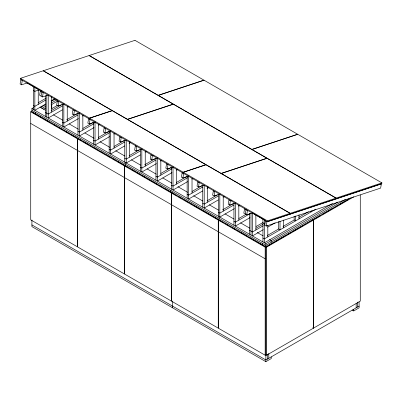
<?xml version="1.0" encoding="UTF-8"?>
<svg xmlns="http://www.w3.org/2000/svg" width="402" height="402" viewBox="0 0 402 402"><rect width="100%" height="100%" fill="white"/><g stroke="black" fill="none" stroke-linecap="round" stroke-linejoin="round"><path stroke-width="0.6" d="M20.547 78.3L20.401 79.174L89.37 118.997L89.515 118.118L112.163 110.605L43.195 70.782L20.547 78.3L89.515 118.118M21.562 84.812L22.271 80.551L20.809 79.707L20.1 83.968L21.562 84.812L26.924 83.033M41.496 90.596L40.306 90.993L39.597 95.254L42.522 96.942L47.883 95.163M41.059 96.098L41.768 91.837M42.522 96.942L43.23 92.681L40.306 90.993M58.114 105.947L58.828 101.686L57.365 100.842L56.652 105.103L58.114 105.947L64.074 103.972M74.425 110.691L72.963 109.846L72.249 114.108L73.712 114.952L74.425 110.691L75.616 110.294M89.636 118.188L89.49 119.067L183.076 173.096L183.222 172.222L205.869 164.704L112.284 110.676L89.636 118.188L183.222 172.222M89.309 123.957L90.018 119.695L88.556 118.851L87.847 123.112L89.309 123.957L95.269 121.982M104.907 132.962L105.615 128.7L104.153 127.856L103.445 132.117L104.907 132.962L110.867 130.987M120.505 141.966L121.213 137.705L119.751 136.861L119.042 141.122L120.505 141.966L125.866 140.187M136.102 150.976L136.811 146.71L135.348 145.866L134.64 150.132L136.102 150.976L142.062 148.996M152.408 155.715L150.946 154.87L150.237 159.137L151.7 159.981L152.408 155.715L153.599 155.318M167.297 168.986L168.006 164.719L166.544 163.875L165.835 168.142L167.297 168.986L173.257 167.006M183.342 172.292L183.196 173.167L267.33 221.738L289.978 214.226L290.123 213.346L205.99 164.775L183.342 172.292L267.476 220.864L290.123 213.346M182.895 177.991L183.603 173.724L182.141 172.88L181.433 177.146L182.895 177.991L188.855 176.011M198.493 186.995L199.201 182.729L197.739 181.885L197.03 186.151L198.493 186.995L203.854 185.211M214.09 196L214.799 191.734L213.336 190.89L212.628 195.156L214.09 196L220.05 194.02M230.396 200.739L228.934 199.894L228.225 204.161L229.688 205.005L230.396 200.739L231.587 200.347M245.28 214.01L245.994 209.743M246.743 214.854L247.456 210.588L244.532 208.899L243.818 213.166L246.743 214.854L252.702 212.874M266.219 226.065L266.928 221.803L381.352 183.825L380.644 188.086L266.219 226.065L264.757 225.22L265.466 220.959L266.928 221.803M267.33 221.738L267.476 220.864M290.244 213.306L290.098 214.186L335.866 198.995L336.012 198.116L267.044 158.298L221.276 173.488L290.244 213.306L336.012 198.116M336.132 198.075L335.987 198.955L381.754 183.764L381.9 182.885L297.766 134.313L251.999 149.504L336.132 198.075L381.9 182.885M38.255 102.676L45.843 98.289M45.677 100.073L34.838 106.334L33.376 105.49M31.914 111.962L31.914 108.585L33.522 107.656M30.723 111.806L77.516 138.821L77.516 246.878L30.723 219.864L30.723 111.806L31.426 111.399M45.657 104.028L34.838 110.274L34.838 87.304M51.064 100.907L54.853 98.721M40.687 107.46L45.557 104.646M51.511 101.209L55.3 99.023M41.768 108.525L45.602 106.309M51.009 103.188L56.963 99.751M43.436 109.249L45.602 107.997M51.009 104.877L57.501 101.128M51.28 108.942L57.787 105.183M51.114 110.726L61.416 104.776M62.335 105.937L48.24 114.073L45.315 112.384M62.305 109.892L48.24 118.012L48.24 95.043M67.174 107.083L68.255 106.46M66.712 119.731L77.556 113.47M77.933 114.942L63.838 123.077L62.375 122.233M78.445 118.585L63.838 127.017L63.838 104.048M82.772 116.088L83.852 115.464M82.852 128.424L93.153 122.474M94.073 123.63L79.435 132.082L77.973 131.238M94.038 127.59L79.435 136.022L79.435 113.052M98.369 125.092L99.45 124.469M77.516 138.821L78.214 138.414L31.21 111.279M77.636 138.891L78.34 138.484L125.128 165.498L124.429 165.905L77.636 138.891L77.636 246.949L124.429 273.968L124.429 165.905M98.45 137.429L109.294 131.168M109.671 132.635L95.033 141.087L93.571 140.243M109.635 136.595L95.033 145.027L95.033 122.057M113.967 134.097L115.047 133.474M114.047 146.434L124.349 140.484M124.726 141.956L110.63 150.092L109.168 149.248M124.695 145.911L110.63 154.031L110.63 131.067M129.022 143.413L130.645 142.479M129.102 155.75L139.404 149.8M140.323 150.961L126.228 159.097L124.766 158.252M140.293 154.916L126.228 163.036L126.228 140.072M145.157 152.107L146.243 151.484M124.55 165.976L125.253 165.569L172.041 192.583L171.342 192.99L124.55 165.976L124.55 274.038L171.342 301.053L171.342 192.99M144.7 164.755L155.544 158.494M155.921 159.966L141.826 168.101L140.363 167.257M156.428 163.609L141.826 172.041L141.826 149.077M160.755 161.112L161.84 160.488M160.84 173.448L171.136 167.498M172.061 168.659L157.423 177.106L155.961 176.262M172.026 172.614L157.423 181.046L157.423 158.081M176.352 170.116L177.438 169.493M176.433 182.453L187.277 176.192M187.659 177.664L173.016 186.111L171.553 185.267M187.623 181.619L173.016 190.051L173.016 167.086M191.95 179.121L193.03 178.498M171.463 193.06L172.167 192.653L218.954 219.673L218.256 220.075L171.463 193.06L171.463 301.123L218.256 328.138L218.256 220.075M192.03 191.458L202.332 185.508M202.714 186.98L188.613 195.116L187.151 194.272M202.678 190.94L188.613 199.06L188.613 176.091M207.005 188.437L208.628 187.503M207.085 200.774L217.387 194.829M218.306 195.985L204.211 204.126L202.749 203.281M218.276 199.945L204.211 208.065L204.211 185.096M223.145 197.131L224.226 196.508M222.683 209.779L233.527 203.518M233.904 204.99L219.809 213.13L218.346 212.286M234.416 208.633L219.809 217.07L219.809 194.101M238.743 206.136L239.823 205.512M218.376 220.145L219.08 219.743L266.571 247.16L313.364 220.145L313.364 328.208L266.571 355.222L265.868 354.815L265.169 355.222L218.376 328.208L218.376 220.145L265.169 247.16L312.661 219.743L313.364 220.145M238.823 218.472L246.416 214.09M250.044 213.683L235.406 222.135L233.944 221.291M250.014 217.643L235.406 226.075L235.406 203.105M256.049 226.537L263.094 222.467M255.883 228.321L262.933 224.251M263.31 225.723L252.466 231.984L249.541 230.296M263.285 229.678L252.466 235.924L252.466 212.954M267.611 227.175L275.184 222.803M267.285 235.527L278.666 228.954M283.003 226.452L294.39 219.879M298.726 217.371L308.485 211.738M315.912 209.14L264.405 238.878L262.943 238.034M332.565 203.467L264.405 242.818L264.405 219.849M31.914 108.585L265.868 243.662L337.811 202.126M345.393 199.437L265.868 245.351L31.914 110.274M350.433 197.935L312.781 219.673L313.485 220.075L353.82 196.789M267.33 246.195L265.868 247.039L263.431 245.632M268.039 245.788L274.541 242.029M275.626 241.406L286.465 235.145M287.551 234.522L291.344 232.331M292.425 231.708L296.219 229.517M296.455 229.381L298.932 227.949M300.013 227.326L301.098 226.698M302.183 226.075L303.806 225.135M304.892 224.507L305.977 223.884M307.6 222.944L308.686 222.316M309.771 221.693L313.565 219.502M314.645 218.879L320.61 215.437M322.233 214.497L325.484 212.618M326.57 211.995L330.364 209.804M331.449 209.176L333.072 208.236M334.157 207.613L335.243 206.985M336.323 206.362L337.951 205.422M339.037 204.794L342.831 202.608M343.248 202.367L345.539 201.04M346.624 200.417L347.705 199.789M312.781 327.731L313.485 328.138L360.277 301.123L360.277 194.935M359.087 306.168L265.868 359.986L31.914 224.914M31.914 219.959L31.914 226.602L265.868 361.674L271.229 358.579L271.229 356.891M352.102 310.012L353.725 310.952L359.087 307.857L359.087 301.837M39.582 89.757L34.838 91.334L33.376 90.49M73.712 114.952L79.671 112.977M151.7 159.981L157.659 158.001M229.688 205.005L235.647 203.025M310.223 211.301L311.198 211.864L311.198 210.688M27.281 82.943L38.949 89.681M252.994 213.261L265.707 220.597M262.943 223.03L264.405 223.874M39.979 107.053L45.386 110.173M53.501 114.861L62.697 120.168M69.189 123.916L78.385 129.228M84.877 132.972L94.073 138.283M100.023 141.72L109.761 147.338M115.711 150.775L124.906 156.087M131.399 159.835L140.594 165.142M147.087 168.89L156.283 174.197M162.77 177.945L171.971 183.257M177.92 186.694L187.654 192.312M193.608 195.749L202.804 201.06M209.291 204.804L218.487 210.115M224.979 213.859L234.12 219.14M240.577 222.864L249.717 228.145M257.25 232.492L263.164 235.909M269.616 239.632L271.229 240.567L271.229 242.255M32.889 112.525L42.371 118.002M43.456 118.625L49.959 122.384M51.044 123.007L52.124 123.635M53.21 124.258L54.838 125.198M55.918 125.826L57.004 126.449M58.089 127.077L59.712 128.012M60.797 128.64L62.426 129.58M63.506 130.203L64.591 130.831M65.677 131.454L67.3 132.394M68.385 133.022L69.471 133.645M70.556 134.273L72.179 135.213M73.264 135.836L77.058 138.027M77.973 138.554L81.395 140.529M83.018 141.469L88.983 144.911M90.068 145.539L91.148 146.162M92.777 147.102L96.57 149.293M97.656 149.921L98.736 150.544M99.822 151.172L101.45 152.112M102.53 152.735L103.615 153.363M104.701 153.986L106.324 154.926M107.409 155.554L111.203 157.74M112.289 158.368L116.083 160.559M117.168 161.182L128.007 167.443M129.092 168.066L130.173 168.694M131.801 169.634L135.595 171.825M136.68 172.448L137.76 173.076M138.846 173.699L140.474 174.639M141.554 175.267L145.348 177.458M146.434 178.081L150.227 180.272M151.313 180.9L157.815 184.654M158.901 185.277L162.694 187.468M163.78 188.096L169.739 191.538M174.619 194.357L170.825 192.161L170.825 190.473M175.704 194.98L176.79 195.608M178.418 196.548L182.212 198.739M183.297 199.362L184.377 199.99M185.463 200.618L187.885 202.015M188.176 202.181L189.262 202.809M190.342 203.432L191.97 204.372M193.055 205L196.849 207.191M197.935 207.814L201.729 210.005M202.814 210.633L208.779 214.075M209.864 214.703L216.371 218.457M217.457 219.085L221.251 221.276M222.336 221.904L223.417 222.527M225.045 223.467L226.13 224.095M227.215 224.718L228.844 225.658M229.924 226.286L231.009 226.909M232.095 227.537L234.678 229.029M234.803 229.105L235.889 229.728M236.974 230.356L238.602 231.296M239.687 231.919L243.481 234.11M244.567 234.738L247.818 236.617M248.813 237.19L255.411 240.999M256.496 241.622L262.456 245.069L262.456 243.381M30.723 123.449L265.169 258.808M357.624 302.063L357.624 307.012M356.162 303.525L356.162 307.857M353.725 309.264L353.725 310.952M313.485 220.075L313.485 328.138M299.013 214.753L299.013 218.899M295.601 215.969L295.601 220.869L294.138 220.025L294.138 216.351M283.415 220L283.415 227.904M280.003 221.18L280.003 229.874L278.541 229.029L278.541 221.577M268.792 353.348L268.792 358.298M267.817 225.205L267.817 236.909M267.33 354.192L267.33 359.142M266.571 247.16L266.571 355.222M265.868 243.662L265.868 361.674M265.169 247.16L265.169 355.222M262.943 219.005L262.943 241.974M255.878 214.959L255.878 230.014M251.004 213.336L251.004 235.08M249.541 213.718L249.541 234.235M238.818 205.11L238.818 220.165M233.944 203.487L233.944 225.231M223.221 196.106L223.221 211.161M219.08 216.648L219.08 218.336M218.346 194.483L218.346 216.226M207.623 186.473L207.623 202.156M202.749 185.478L202.749 207.221M192.025 178.091L192.025 193.146M187.151 176.473L187.151 198.211M176.428 169.086L176.428 184.141M172.287 301.008L172.287 307.646M171.553 167.468L171.553 189.206M160.83 160.081L160.83 175.136M155.961 158.463L155.961 180.202M145.238 151.077L145.238 166.132M140.363 149.459L140.363 171.197M129.64 141.449L129.64 157.127M125.494 162.614L125.494 164.302M124.766 140.454L124.766 162.192M114.042 133.067L114.042 148.122M109.168 131.449L109.168 153.187M98.445 124.062L98.445 139.117M93.571 122.444L93.571 144.182M82.847 115.057L82.847 130.112M77.973 113.439L77.973 135.178M67.25 106.053L67.25 121.108M62.375 104.435L62.375 126.173M51.773 104.435L51.773 108.831M51.652 96.42L51.652 112.103M46.778 95.43L46.778 117.168M45.315 95.812L45.315 116.324M38.25 90.204L38.25 104.364M35.326 112.243L35.326 113.932M33.376 86.46L33.376 109.429M89.083 55.556L43.31 70.747L127.449 119.319L173.217 104.128L89.083 55.556M134.971 40.326L89.199 55.516L158.172 95.334L203.94 80.144L134.971 40.326M204.06 80.214L158.293 95.405L251.873 149.433L297.646 134.243L204.06 80.214M173.337 104.198L127.57 119.389L221.15 173.418L266.923 158.227L173.337 104.198"/></g></svg>
